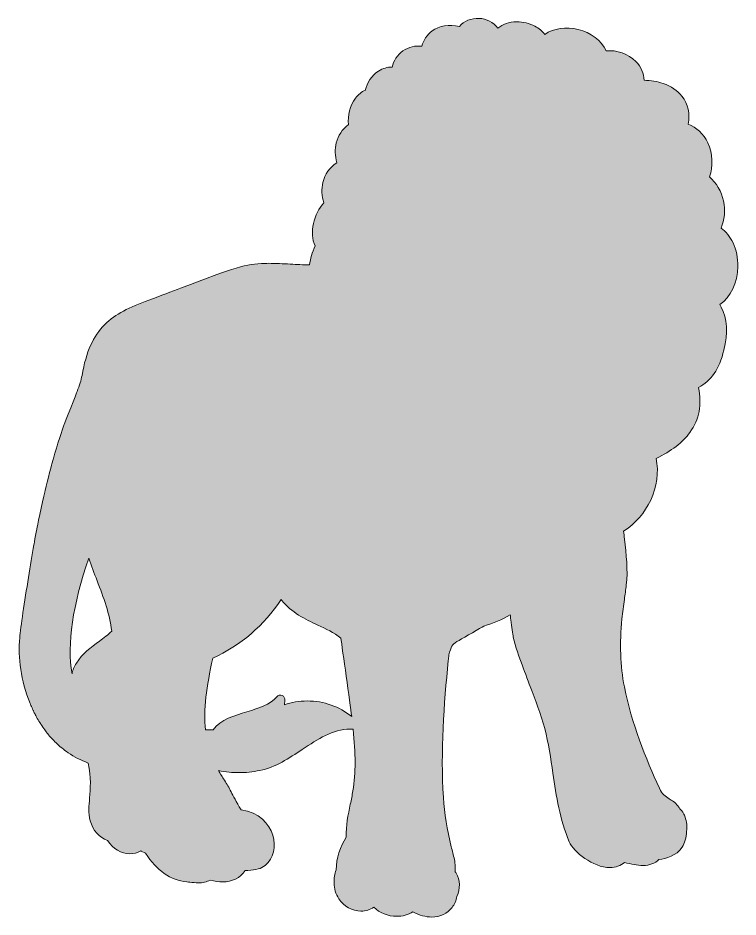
# Model space of a CAD drawing. Header units: inches. Extents: x -3.1 to 9.6, y -3.2 to 12.7.
# Drawn here: x 3.59 to 9.6, y -3.17 to 4.34 of the extents above; entities that cross this region are included whole.
import ezdxf

# ---------------------------------------------------------------- set-up
doc = ezdxf.new("R2010")
doc.units = ezdxf.units.IN
doc.header["$MEASUREMENT"] = 0
doc.layers.add('_U+0421_U+043B_U+043E_U+0439 1', color=7, linetype='Continuous')

# ---------------------------------------------------------------- blocks, each defined once
blk = doc.blocks.new('block 2')
at = {"layer": '_U+0421_U+043B_U+043E_U+0439 1'}
h = blk.add_hatch(color=25, dxfattribs=at)
h.dxf.hatch_style = 2
edge = h.paths.add_edge_path()
edge.add_spline(control_points=[(9.5956, 2.2613), (9.5969, 2.3323), (9.583, 2.4009), (9.5554, 2.4596), (9.531, 2.5114), (9.4967, 2.5535), (9.455, 2.5833), (9.4854, 2.6511), (9.4933, 2.7312), (9.4764, 2.8089), (9.459, 2.8887), (9.4165, 2.96), (9.3581, 3.0091), (9.3915, 3.0979), (9.3868, 3.2042), (9.3442, 3.294), (9.3088, 3.3685), (9.2509, 3.424), (9.1817, 3.4509), (9.1984, 3.5372), (9.1801, 3.6183), (9.1287, 3.6826), (9.0914, 3.7293), (9.0375, 3.7661), (8.9727, 3.789), (8.9237, 3.8064), (8.8692, 3.8156), (8.8129, 3.8161), (8.8131, 3.8723), (8.7894, 3.9274), (8.7445, 3.9726), (8.6795, 4.0379), (8.5839, 4.0715), (8.4973, 4.0617), (8.4547, 4.1493), (8.3692, 4.2153), (8.2624, 4.2414), (8.1612, 4.2661), (8.0605, 4.2501), (7.9838, 4.199), (7.9636, 4.2263), (7.936, 4.2496), (7.902, 4.2675), (7.8575, 4.2911), (7.8041, 4.3041), (7.7517, 4.3042), (7.7516, 4.3042), (7.7515, 4.3042), (7.7513, 4.3042), (7.6859, 4.3042), (7.6309, 4.2851), (7.5939, 4.2512), (7.5548, 4.3004), (7.499, 4.3301), (7.4364, 4.3331), (7.371, 4.3362), (7.3095, 4.31), (7.2717, 4.2647), (7.1844, 4.2844), (7.1046, 4.2716), (7.0447, 4.2279), (7.0015, 4.1964), (6.9712, 4.1508), (6.9587, 4.1005), (6.9039, 4.1077), (6.8484, 4.0943), (6.8014, 4.0613), (6.754, 4.0282), (6.7223, 3.9802), (6.7106, 3.9256), (6.6723, 3.9272), (6.6325, 3.916), (6.5961, 3.8926), (6.5404, 3.8567), (6.5001, 3.797), (6.4865, 3.7322), (6.4565, 3.7211), (6.4286, 3.6986), (6.4048, 3.6658), (6.3606, 3.6051), (6.3382, 3.52), (6.3455, 3.4462), (6.2944, 3.4069), (6.2598, 3.3548), (6.2448, 3.2943), (6.2319, 3.2425), (6.2335, 3.1855), (6.2492, 3.1278), (6.1896, 3.0882), (6.1497, 3.0323), (6.1333, 2.9643), (6.1201, 2.9099), (6.123, 2.8493), (6.141, 2.7943), (6.0586, 2.7047), (6.0146, 2.539), (6.0688, 2.4338), (6.0437, 2.3809), (6.0282, 2.3279), (6.0223, 2.2754), (5.9684, 2.2759), (5.9139, 2.2789), (5.8609, 2.2819), (5.8018, 2.2852), (5.7407, 2.2886), (5.6792, 2.2886), (5.669, 2.2886), (5.6588, 2.2885), (5.649, 2.2883), (5.4875, 2.2852), (5.4048, 2.254), (4.9455, 2.0812), (4.8687, 2.0523), (4.7818, 2.0196), (4.6819, 1.9823), (4.5157, 1.9202), (4.402, 1.8667), (4.3125, 1.7772), (4.2163, 1.681), (4.1578, 1.5504), (4.123, 1.3536), (4.1158, 1.3125), (4.1016, 1.27), (4.0822, 1.2195), (4.0822, 1.2195), (4.0822, 1.2195), (4.0822, 1.2195), (4.0813, 1.2173), (3.9752, 0.9448), (3.9752, 0.9446), (3.9738, 0.9409), (3.9252, 0.7972), (3.925, 0.7968), (3.9236, 0.7923), (3.8713, 0.6158), (3.8711, 0.6152), (3.8696, 0.6098), (3.8149, 0.395), (3.8147, 0.3943), (3.8131, 0.3878), (3.7515, 0.1007), (3.751, 0.0986), (3.7493, 0.0899), (3.7217, -0.0576), (3.7212, -0.0602), (3.706, -0.1455), (3.6908, -0.2363), (3.6758, -0.3333), (3.6447, -0.5272), (3.6105, -0.7527), (3.6035, -0.8346), (3.5888, -1.0047), (3.6111, -1.1901), (3.69, -1.3846), (3.6919, -1.3892), (3.7028, -1.4148), (3.7031, -1.4155), (3.705, -1.4199), (3.7171, -1.446), (3.7174, -1.4466), (3.7196, -1.4513), (3.7247, -1.4615), (3.7249, -1.4619), (3.7299, -1.472), (3.7352, -1.4822), (3.7407, -1.4924), (3.7408, -1.4926), (3.7592, -1.5252), (3.7595, -1.5257), (3.7625, -1.5306), (3.779, -1.5573), (3.779, -1.5573), (3.7893, -1.5732), (3.8002, -1.5892), (3.8118, -1.6049), (3.812, -1.6051), (3.8241, -1.6213), (3.8243, -1.6215), (3.8283, -1.6266), (3.8366, -1.637), (3.8367, -1.6371), (3.8578, -1.6632), (3.8809, -1.6887), (3.9062, -1.7132), (3.9062, -1.7132), (3.9064, -1.7133), (3.9064, -1.7133), (3.9369, -1.7427), (3.9706, -1.7705), (4.0078, -1.7959), (4.0078, -1.7959), (4.008, -1.796), (4.008, -1.796), (4.057, -1.8294), (4.1121, -1.8586), (4.1741, -1.8815), (4.2007, -2.0055), (4.193, -2.0942), (4.1862, -2.173), (4.1806, -2.2375), (4.1753, -2.2985), (4.1917, -2.3632), (4.2115, -2.4415), (4.2696, -2.5064), (4.3364, -2.5271), (4.3817, -2.5976), (4.4502, -2.6392), (4.5223, -2.6392), (4.5548, -2.6392), (4.5859, -2.6308), (4.6134, -2.6146), (4.6134, -2.6146), (4.6378, -2.6291), (4.6539, -2.6339), (4.7467, -2.7817), (4.8622, -2.8593), (4.9984, -2.8734), (5.0068, -2.8743), (5.0153, -2.8753), (5.0235, -2.8763), (5.0461, -2.879), (5.0695, -2.8817), (5.0929, -2.8817), (5.131, -2.8817), (5.1636, -2.8742), (5.1939, -2.8581), (5.2301, -2.8687), (5.2645, -2.8741), (5.2965, -2.8741), (5.3767, -2.8741), (5.4416, -2.8414), (5.4853, -2.7794), (5.4923, -2.7787), (5.499, -2.7781), (5.5053, -2.7775), (5.5801, -2.7707), (5.6142, -2.7675), (5.6524, -2.7355), (5.7207, -2.6781), (5.7451, -2.579), (5.7146, -2.4829), (5.6858, -2.3923), (5.6016, -2.2914), (5.4504, -2.2713), (5.4088, -2.2028), (5.3854, -2.1578), (5.3664, -2.1211), (5.3482, -2.086), (5.3339, -2.0583), (5.3116, -2.025), (5.2936, -1.9979), (5.2774, -1.9713), (5.2627, -1.9449), (5.3229, -1.9584), (5.382, -1.9619), (5.4271, -1.9619), (5.4882, -1.9619), (5.5505, -1.9557), (5.6071, -1.9439), (5.738, -1.9167), (5.8513, -1.8413), (5.9608, -1.7684), (6.0917, -1.6812), (6.2153, -1.5989), (6.3611, -1.5989), (6.369, -1.5989), (6.377, -1.5991), (6.385, -1.5996), (6.4063, -1.8056), (6.4088, -1.9588), (6.3834, -2.1144), (6.3774, -2.1514), (6.3695, -2.189), (6.3619, -2.2254), (6.3435, -2.3136), (6.3245, -2.4047), (6.3283, -2.4991), (6.275, -2.5793), (6.2454, -2.6767), (6.2446, -2.7726), (6.2295, -2.8071), (6.2237, -2.8459), (6.228, -2.8839), (6.227, -2.9301), (6.2397, -2.9751), (6.2657, -3.0145), (6.3076, -3.0779), (6.3785, -3.1173), (6.4507, -3.1173), (6.4891, -3.1173), (6.526, -3.1065), (6.5591, -3.0857), (6.6063, -3.1328), (6.6754, -3.161), (6.7478, -3.161), (6.7964, -3.161), (6.8432, -3.1485), (6.8847, -3.1246), (6.9371, -3.1522), (6.9909, -3.1668), (7.0414, -3.1668), (7.1123, -3.1668), (7.1727, -3.1385), (7.2115, -3.0871), (7.2313, -3.061), (7.2446, -3.0299), (7.2513, -2.995), (7.2802, -2.9327), (7.279, -2.8582), (7.2452, -2.7999), (7.2429, -2.7958), (7.2401, -2.792), (7.2371, -2.7885), (7.2372, -2.7841), (7.2373, -2.7797), (7.2375, -2.7752), (7.238, -2.7554), (7.2386, -2.7348), (7.2353, -2.7153), (7.2289, -2.6777), (7.2196, -2.6409), (7.2105, -2.6052), (7.2085, -2.5972), (7.2065, -2.5893), (7.2045, -2.5813), (7.1686, -2.4377), (7.147, -2.303), (7.1385, -2.1696), (7.1137, -1.7825), (7.1435, -1.3913), (7.1793, -1.0263), (7.1809, -1.0105), (7.1826, -0.995), (7.1847, -0.9797), (7.1866, -0.9716), (7.1885, -0.9635), (7.1907, -0.9555), (7.2063, -0.8982), (7.2184, -0.8868), (7.2693, -0.8577), (7.3144, -0.8318), (7.4521, -0.753), (7.4758, -0.7394), (7.5575, -0.7127), (7.6277, -0.6857), (7.6961, -0.6435), (7.6973, -0.6566), (7.6989, -0.6712), (7.7007, -0.6869), (7.7073, -0.7443), (7.7163, -0.806), (7.7215, -0.8306), (7.7395, -0.9138), (7.7689, -0.9929), (7.7973, -1.0693), (7.8021, -1.0821), (7.8456, -1.1983), (7.8626, -1.2423), (7.9066, -1.3566), (7.9521, -1.4747), (7.9838, -1.5942), (8.0162, -1.7162), (8.0348, -1.8434), (8.0528, -1.9665), (8.0806, -2.1564), (8.1094, -2.3529), (8.1892, -2.539), (8.2255, -2.6234), (8.3875, -2.7536), (8.5285, -2.7536), (8.5753, -2.7536), (8.6172, -2.7392), (8.651, -2.7116), (8.7029, -2.725), (8.7562, -2.7363), (8.8036, -2.7363), (8.8599, -2.7363), (8.9044, -2.7199), (8.9362, -2.6875), (8.9994, -2.6783), (9.0819, -2.6564), (9.1299, -2.5848), (9.1531, -2.5502), (9.1661, -2.503), (9.1671, -2.4522), (9.1731, -2.4125), (9.1693, -2.3711), (9.1548, -2.3329), (9.1515, -2.322), (9.1473, -2.3116), (9.1421, -2.3017), (9.1343, -2.2868), (9.1242, -2.2739), (9.1127, -2.2634), (9.1075, -2.2554), (9.102, -2.2477), (9.0961, -2.2403), (9.0725, -2.2104), (9.0457, -2.1939), (9.0221, -2.1793), (8.9905, -2.1597), (8.9631, -2.1428), (8.9406, -2.0926), (8.8293, -1.8442), (8.7075, -1.5494), (8.6486, -1.247), (8.6142, -1.0698), (8.6074, -0.8838), (8.6281, -0.6784), (8.6335, -0.6245), (8.6413, -0.5694), (8.6488, -0.5162), (8.6543, -0.4769), (8.66, -0.4363), (8.6648, -0.3962), (8.6794, -0.2732), (8.6645, -0.1404), (8.65, -0.0121), (8.6474, 0.0106), (8.645, 0.0325), (8.6427, 0.054), (8.7422, 0.1192), (8.8192, 0.2067), (8.8682, 0.3114), (8.9209, 0.4237), (8.9367, 0.5465), (8.9139, 0.6608), (9.0406, 0.7209), (9.1355, 0.7939), (9.1962, 0.8782), (9.2733, 0.9852), (9.2969, 1.1108), (9.2664, 1.2518), (9.3715, 1.3055), (9.4413, 1.4079), (9.479, 1.5637), (9.5138, 1.707), (9.5065, 1.8278), (9.4576, 1.9229), (9.4537, 1.9305), (9.4495, 1.9381), (9.4452, 1.9457), (9.5365, 2.0077), (9.5931, 2.1243), (9.5956, 2.2613)], knot_values=[0, 0, 0, 0, 1, 1, 1, 2, 2, 2, 3, 3, 3, 4, 4, 4, 5, 5, 5, 6, 6, 6, 7, 7, 7, 8, 8, 8, 9, 9, 9, 10, 10, 10, 11, 11, 11, 12, 12, 12, 13, 13, 13, 14, 14, 14, 15, 15, 15, 16, 16, 16, 17, 17, 17, 18, 18, 18, 19, 19, 19, 20, 20, 20, 21, 21, 21, 22, 22, 22, 23, 23, 23, 24, 24, 24, 25, 25, 25, 26, 26, 26, 27, 27, 27, 28, 28, 28, 29, 29, 29, 30, 30, 30, 31, 31, 31, 32, 32, 32, 33, 33, 33, 34, 34, 34, 35, 35, 35, 36, 36, 36, 37, 37, 37, 38, 38, 38, 39, 39, 39, 40, 40, 40, 41, 41, 41, 42, 42, 42, 43, 43, 43, 44, 44, 44, 45, 45, 45, 46, 46, 46, 47, 47, 47, 48, 48, 48, 49, 49, 49, 50, 50, 50, 51, 51, 51, 52, 52, 52, 53, 53, 53, 54, 54, 54, 55, 55, 55, 56, 56, 56, 57, 57, 57, 58, 58, 58, 59, 59, 59, 60, 60, 60, 61, 61, 61, 62, 62, 62, 63, 63, 63, 64, 64, 64, 65, 65, 65, 66, 66, 66, 67, 67, 67, 68, 68, 68, 69, 69, 69, 70, 70, 70, 71, 71, 71, 72, 72, 72, 73, 73, 73, 74, 74, 74, 75, 75, 75, 76, 76, 76, 77, 77, 77, 78, 78, 78, 79, 79, 79, 80, 80, 80, 81, 81, 81, 82, 82, 82, 83, 83, 83, 84, 84, 84, 85, 85, 85, 86, 86, 86, 87, 87, 87, 88, 88, 88, 89, 89, 89, 90, 90, 90, 91, 91, 91, 92, 92, 92, 93, 93, 93, 94, 94, 94, 95, 95, 95, 96, 96, 96, 97, 97, 97, 98, 98, 98, 99, 99, 99, 100, 100, 100, 101, 101, 101, 102, 102, 102, 103, 103, 103, 104, 104, 104, 105, 105, 105, 106, 106, 106, 107, 107, 107, 108, 108, 108, 109, 109, 109, 110, 110, 110, 111, 111, 111, 112, 112, 112, 113, 113, 113, 114, 114, 114, 115, 115, 115, 116, 116, 116, 117, 117, 117, 118, 118, 118, 119, 119, 119, 120, 120, 120, 121, 121, 121, 122, 122, 122, 123, 123, 123, 124, 124, 124, 125, 125, 125, 126, 126, 126, 127, 127, 127, 128, 128, 128, 129, 129, 129, 130, 130, 130, 131, 131, 131, 132, 132, 132, 133, 133, 133, 134, 134, 134, 135, 135, 135, 136, 136, 136, 137, 137, 137, 138, 138, 138, 139, 139, 139, 140, 140, 140, 141, 141, 141, 142, 142, 142, 143, 143, 143, 144, 144, 144, 145, 145, 145, 146, 146, 146, 147, 147, 147, 148, 148, 148, 148], degree=3, periodic=1)
edge = h.paths.add_edge_path()
edge.add_spline(control_points=[(4.0771, -1.0483), (4.0572, -1.0812), (4.0451, -1.1066), (4.0397, -1.138), (3.9979, -0.8862), (4.0446, -0.5628), (4.1796, -0.1717), (4.2007, -0.2361), (4.225, -0.299), (4.2487, -0.3605), (4.3031, -0.5015), (4.3546, -0.635), (4.371, -0.7821), (4.34, -0.8109), (4.3048, -0.8369), (4.2678, -0.8642), (4.1972, -0.9164), (4.1242, -0.9703), (4.0771, -1.0483)], knot_values=[0, 0, 0, 0, 1, 1, 1, 2, 2, 2, 3, 3, 3, 4, 4, 4, 5, 5, 5, 6, 6, 6, 6], degree=3, periodic=1)
edge = h.paths.add_edge_path()
edge.add_spline(control_points=[(6.0021, -1.3635), (5.936, -1.3635), (5.8711, -1.3747), (5.8113, -1.3962), (5.8113, -1.3962), (5.8156, -1.3571), (5.8156, -1.3571), (5.8175, -1.3405), (5.8082, -1.3246), (5.7928, -1.318), (5.7774, -1.3115), (5.7595, -1.3159), (5.7488, -1.3288), (5.6938, -1.3956), (5.5995, -1.4236), (5.4997, -1.4532), (5.3925, -1.4851), (5.2818, -1.5179), (5.2173, -1.6045), (5.1959, -1.604), (5.1747, -1.6044), (5.1534, -1.6057), (5.1351, -1.4345), (5.1628, -1.2465), (5.2137, -1.0061), (5.4452, -0.9022), (5.6454, -0.7306), (5.7839, -0.5179), (5.8741, -0.6297), (5.9833, -0.6806), (6.0894, -0.7301), (6.1581, -0.7621), (6.2233, -0.7925), (6.2833, -0.8385), (6.2959, -0.9301), (6.3592, -1.3793), (6.3731, -1.4942), (6.2724, -1.4105), (6.1404, -1.3635), (6.0021, -1.3635)], knot_values=[0, 0, 0, 0, 1, 1, 1, 2, 2, 2, 3, 3, 3, 4, 4, 4, 5, 5, 5, 6, 6, 6, 7, 7, 7, 8, 8, 8, 9, 9, 9, 10, 10, 10, 11, 11, 11, 12, 12, 12, 13, 13, 13, 13], degree=3, periodic=1)
at = {"layer": '_U+0421_U+043B_U+043E_U+0439 1', "lineweight": 0}
for points, knots in [([(9.5956, 2.2613), (9.5969, 2.3323), (9.583, 2.4009), (9.5554, 2.4596), (9.531, 2.5114), (9.4967, 2.5535), (9.455, 2.5833), (9.4854, 2.6511), (9.4933, 2.7312), (9.4764, 2.8089), (9.459, 2.8887), (9.4165, 2.96), (9.3581, 3.0091), (9.3915, 3.0979), (9.3868, 3.2042), (9.3442, 3.294), (9.3088, 3.3685), (9.2509, 3.424), (9.1817, 3.4509), (9.1984, 3.5372), (9.1801, 3.6183), (9.1287, 3.6826), (9.0914, 3.7293), (9.0375, 3.7661), (8.9727, 3.789), (8.9237, 3.8064), (8.8692, 3.8156), (8.8129, 3.8161), (8.8131, 3.8723), (8.7894, 3.9274), (8.7445, 3.9726), (8.6795, 4.0379), (8.5839, 4.0715), (8.4973, 4.0617), (8.4547, 4.1493), (8.3692, 4.2153), (8.2624, 4.2414), (8.1612, 4.2661), (8.0605, 4.2501), (7.9838, 4.199), (7.9636, 4.2263), (7.936, 4.2496), (7.902, 4.2675), (7.8575, 4.2911), (7.8041, 4.3041), (7.7517, 4.3042), (7.7516, 4.3042), (7.7515, 4.3042), (7.7513, 4.3042), (7.6859, 4.3042), (7.6309, 4.2851), (7.5939, 4.2512), (7.5548, 4.3004), (7.499, 4.3301), (7.4364, 4.3331), (7.371, 4.3362), (7.3095, 4.31), (7.2717, 4.2647), (7.1844, 4.2844), (7.1046, 4.2716), (7.0447, 4.2279), (7.0015, 4.1964), (6.9712, 4.1508), (6.9587, 4.1005), (6.9039, 4.1077), (6.8484, 4.0943), (6.8014, 4.0613), (6.754, 4.0282), (6.7223, 3.9802), (6.7106, 3.9256), (6.6723, 3.9272), (6.6325, 3.916), (6.5961, 3.8926), (6.5404, 3.8567), (6.5001, 3.797), (6.4865, 3.7322), (6.4565, 3.7211), (6.4286, 3.6986), (6.4048, 3.6658), (6.3606, 3.6051), (6.3382, 3.52), (6.3455, 3.4462), (6.2944, 3.4069), (6.2598, 3.3548), (6.2448, 3.2943), (6.2319, 3.2425), (6.2335, 3.1855), (6.2492, 3.1278), (6.1896, 3.0882), (6.1497, 3.0323), (6.1333, 2.9643), (6.1201, 2.9099), (6.123, 2.8493), (6.141, 2.7943), (6.0586, 2.7047), (6.0146, 2.539), (6.0688, 2.4338), (6.0437, 2.3809), (6.0282, 2.3279), (6.0223, 2.2754), (5.9684, 2.2759), (5.9139, 2.2789), (5.8609, 2.2819), (5.8018, 2.2852), (5.7407, 2.2886), (5.6792, 2.2886), (5.669, 2.2886), (5.6588, 2.2885), (5.649, 2.2883), (5.4875, 2.2852), (5.4048, 2.254), (4.9455, 2.0812), (4.8687, 2.0523), (4.7818, 2.0196), (4.6819, 1.9823), (4.5157, 1.9202), (4.402, 1.8667), (4.3125, 1.7772), (4.2163, 1.681), (4.1578, 1.5504), (4.123, 1.3536), (4.1158, 1.3125), (4.1016, 1.27), (4.0822, 1.2195), (4.0822, 1.2195), (4.0822, 1.2195), (4.0822, 1.2195), (4.0813, 1.2173), (3.9752, 0.9448), (3.9752, 0.9446), (3.9738, 0.9409), (3.9252, 0.7972), (3.925, 0.7968), (3.9236, 0.7923), (3.8713, 0.6158), (3.8711, 0.6152), (3.8696, 0.6098), (3.8149, 0.395), (3.8147, 0.3943), (3.8131, 0.3878), (3.7515, 0.1007), (3.751, 0.0986), (3.7493, 0.0899), (3.7217, -0.0576), (3.7212, -0.0602), (3.706, -0.1455), (3.6908, -0.2363), (3.6758, -0.3333), (3.6447, -0.5272), (3.6105, -0.7527), (3.6035, -0.8346), (3.5888, -1.0047), (3.6111, -1.1901), (3.69, -1.3846), (3.6919, -1.3892), (3.7028, -1.4148), (3.7031, -1.4155), (3.705, -1.4199), (3.7171, -1.446), (3.7174, -1.4466), (3.7196, -1.4513), (3.7247, -1.4615), (3.7249, -1.4619), (3.7299, -1.472), (3.7352, -1.4822), (3.7407, -1.4924), (3.7408, -1.4926), (3.7592, -1.5252), (3.7595, -1.5257), (3.7625, -1.5306), (3.779, -1.5573), (3.779, -1.5573), (3.7893, -1.5732), (3.8002, -1.5892), (3.8118, -1.6049), (3.812, -1.6051), (3.8241, -1.6213), (3.8243, -1.6215), (3.8283, -1.6266), (3.8366, -1.637), (3.8367, -1.6371), (3.8578, -1.6632), (3.8809, -1.6887), (3.9062, -1.7132), (3.9062, -1.7132), (3.9064, -1.7133), (3.9064, -1.7133), (3.9369, -1.7427), (3.9706, -1.7705), (4.0078, -1.7959), (4.0078, -1.7959), (4.008, -1.796), (4.008, -1.796), (4.057, -1.8294), (4.1121, -1.8586), (4.1741, -1.8815), (4.2007, -2.0055), (4.193, -2.0942), (4.1862, -2.173), (4.1806, -2.2375), (4.1753, -2.2985), (4.1917, -2.3632), (4.2115, -2.4415), (4.2696, -2.5064), (4.3364, -2.5271), (4.3817, -2.5976), (4.4502, -2.6392), (4.5223, -2.6392), (4.5548, -2.6392), (4.5859, -2.6308), (4.6134, -2.6146), (4.6134, -2.6146), (4.6378, -2.6291), (4.6539, -2.6339), (4.7467, -2.7817), (4.8622, -2.8593), (4.9984, -2.8734), (5.0068, -2.8743), (5.0153, -2.8753), (5.0235, -2.8763), (5.0461, -2.879), (5.0695, -2.8817), (5.0929, -2.8817), (5.131, -2.8817), (5.1636, -2.8742), (5.1939, -2.8581), (5.2301, -2.8687), (5.2645, -2.8741), (5.2965, -2.8741), (5.3767, -2.8741), (5.4416, -2.8414), (5.4853, -2.7794), (5.4923, -2.7787), (5.499, -2.7781), (5.5053, -2.7775), (5.5801, -2.7707), (5.6142, -2.7675), (5.6524, -2.7355), (5.7207, -2.6781), (5.7451, -2.579), (5.7146, -2.4829), (5.6858, -2.3923), (5.6016, -2.2914), (5.4504, -2.2713), (5.4088, -2.2028), (5.3854, -2.1578), (5.3664, -2.1211), (5.3482, -2.086), (5.3339, -2.0583), (5.3116, -2.025), (5.2936, -1.9979), (5.2774, -1.9713), (5.2627, -1.9449), (5.3229, -1.9584), (5.382, -1.9619), (5.4271, -1.9619), (5.4882, -1.9619), (5.5505, -1.9557), (5.6071, -1.9439), (5.738, -1.9167), (5.8513, -1.8413), (5.9608, -1.7684), (6.0917, -1.6812), (6.2153, -1.5989), (6.3611, -1.5989), (6.369, -1.5989), (6.377, -1.5991), (6.385, -1.5996), (6.4063, -1.8056), (6.4088, -1.9588), (6.3834, -2.1144), (6.3774, -2.1514), (6.3695, -2.189), (6.3619, -2.2254), (6.3435, -2.3136), (6.3245, -2.4047), (6.3283, -2.4991), (6.275, -2.5793), (6.2454, -2.6767), (6.2446, -2.7726), (6.2295, -2.8071), (6.2237, -2.8459), (6.228, -2.8839), (6.227, -2.9301), (6.2397, -2.9751), (6.2657, -3.0145), (6.3076, -3.0779), (6.3785, -3.1173), (6.4507, -3.1173), (6.4891, -3.1173), (6.526, -3.1065), (6.5591, -3.0857), (6.6063, -3.1328), (6.6754, -3.161), (6.7478, -3.161), (6.7964, -3.161), (6.8432, -3.1485), (6.8847, -3.1246), (6.9371, -3.1522), (6.9909, -3.1668), (7.0414, -3.1668), (7.1123, -3.1668), (7.1727, -3.1385), (7.2115, -3.0871), (7.2313, -3.061), (7.2446, -3.0299), (7.2513, -2.995), (7.2802, -2.9327), (7.279, -2.8582), (7.2452, -2.7999), (7.2429, -2.7958), (7.2401, -2.792), (7.2371, -2.7885), (7.2372, -2.7841), (7.2373, -2.7797), (7.2375, -2.7752), (7.238, -2.7554), (7.2386, -2.7348), (7.2353, -2.7153), (7.2289, -2.6777), (7.2196, -2.6409), (7.2105, -2.6052), (7.2085, -2.5972), (7.2065, -2.5893), (7.2045, -2.5813), (7.1686, -2.4377), (7.147, -2.303), (7.1385, -2.1696), (7.1137, -1.7825), (7.1435, -1.3913), (7.1793, -1.0263), (7.1809, -1.0105), (7.1826, -0.995), (7.1847, -0.9797), (7.1866, -0.9716), (7.1885, -0.9635), (7.1907, -0.9555), (7.2063, -0.8982), (7.2184, -0.8868), (7.2693, -0.8577), (7.3144, -0.8318), (7.4521, -0.753), (7.4758, -0.7394), (7.5575, -0.7127), (7.6277, -0.6857), (7.6961, -0.6435), (7.6973, -0.6566), (7.6989, -0.6712), (7.7007, -0.6869), (7.7073, -0.7443), (7.7163, -0.806), (7.7215, -0.8306), (7.7395, -0.9138), (7.7689, -0.9929), (7.7973, -1.0693), (7.8021, -1.0821), (7.8456, -1.1983), (7.8626, -1.2423), (7.9066, -1.3566), (7.9521, -1.4747), (7.9838, -1.5942), (8.0162, -1.7162), (8.0348, -1.8434), (8.0528, -1.9665), (8.0806, -2.1564), (8.1094, -2.3529), (8.1892, -2.539), (8.2255, -2.6234), (8.3875, -2.7536), (8.5285, -2.7536), (8.5753, -2.7536), (8.6172, -2.7392), (8.651, -2.7116), (8.7029, -2.725), (8.7562, -2.7363), (8.8036, -2.7363), (8.8599, -2.7363), (8.9044, -2.7199), (8.9362, -2.6875), (8.9994, -2.6783), (9.0819, -2.6564), (9.1299, -2.5848), (9.1531, -2.5502), (9.1661, -2.503), (9.1671, -2.4522), (9.1731, -2.4125), (9.1693, -2.3711), (9.1548, -2.3329), (9.1515, -2.322), (9.1473, -2.3116), (9.1421, -2.3017), (9.1343, -2.2868), (9.1242, -2.2739), (9.1127, -2.2634), (9.1075, -2.2554), (9.102, -2.2477), (9.0961, -2.2403), (9.0725, -2.2104), (9.0457, -2.1939), (9.0221, -2.1793), (8.9905, -2.1597), (8.9631, -2.1428), (8.9406, -2.0926), (8.8293, -1.8442), (8.7075, -1.5494), (8.6486, -1.247), (8.6142, -1.0698), (8.6074, -0.8838), (8.6281, -0.6784), (8.6335, -0.6245), (8.6413, -0.5694), (8.6488, -0.5162), (8.6543, -0.4769), (8.66, -0.4363), (8.6648, -0.3962), (8.6794, -0.2732), (8.6645, -0.1404), (8.65, -0.0121), (8.6474, 0.0106), (8.645, 0.0325), (8.6427, 0.054), (8.7422, 0.1192), (8.8192, 0.2067), (8.8682, 0.3114), (8.9209, 0.4237), (8.9367, 0.5465), (8.9139, 0.6608), (9.0406, 0.7209), (9.1355, 0.7939), (9.1962, 0.8782), (9.2733, 0.9852), (9.2969, 1.1108), (9.2664, 1.2518), (9.3715, 1.3055), (9.4413, 1.4079), (9.479, 1.5637), (9.5138, 1.707), (9.5065, 1.8278), (9.4576, 1.9229), (9.4537, 1.9305), (9.4495, 1.9381), (9.4452, 1.9457), (9.5365, 2.0077), (9.5931, 2.1243), (9.5956, 2.2613)], [0, 0, 0, 0, 1, 1, 1, 2, 2, 2, 3, 3, 3, 4, 4, 4, 5, 5, 5, 6, 6, 6, 7, 7, 7, 8, 8, 8, 9, 9, 9, 10, 10, 10, 11, 11, 11, 12, 12, 12, 13, 13, 13, 14, 14, 14, 15, 15, 15, 16, 16, 16, 17, 17, 17, 18, 18, 18, 19, 19, 19, 20, 20, 20, 21, 21, 21, 22, 22, 22, 23, 23, 23, 24, 24, 24, 25, 25, 25, 26, 26, 26, 27, 27, 27, 28, 28, 28, 29, 29, 29, 30, 30, 30, 31, 31, 31, 32, 32, 32, 33, 33, 33, 34, 34, 34, 35, 35, 35, 36, 36, 36, 37, 37, 37, 38, 38, 38, 39, 39, 39, 40, 40, 40, 41, 41, 41, 42, 42, 42, 43, 43, 43, 44, 44, 44, 45, 45, 45, 46, 46, 46, 47, 47, 47, 48, 48, 48, 49, 49, 49, 50, 50, 50, 51, 51, 51, 52, 52, 52, 53, 53, 53, 54, 54, 54, 55, 55, 55, 56, 56, 56, 57, 57, 57, 58, 58, 58, 59, 59, 59, 60, 60, 60, 61, 61, 61, 62, 62, 62, 63, 63, 63, 64, 64, 64, 65, 65, 65, 66, 66, 66, 67, 67, 67, 68, 68, 68, 69, 69, 69, 70, 70, 70, 71, 71, 71, 72, 72, 72, 73, 73, 73, 74, 74, 74, 75, 75, 75, 76, 76, 76, 77, 77, 77, 78, 78, 78, 79, 79, 79, 80, 80, 80, 81, 81, 81, 82, 82, 82, 83, 83, 83, 84, 84, 84, 85, 85, 85, 86, 86, 86, 87, 87, 87, 88, 88, 88, 89, 89, 89, 90, 90, 90, 91, 91, 91, 92, 92, 92, 93, 93, 93, 94, 94, 94, 95, 95, 95, 96, 96, 96, 97, 97, 97, 98, 98, 98, 99, 99, 99, 100, 100, 100, 101, 101, 101, 102, 102, 102, 103, 103, 103, 104, 104, 104, 105, 105, 105, 106, 106, 106, 107, 107, 107, 108, 108, 108, 109, 109, 109, 110, 110, 110, 111, 111, 111, 112, 112, 112, 113, 113, 113, 114, 114, 114, 115, 115, 115, 116, 116, 116, 117, 117, 117, 118, 118, 118, 119, 119, 119, 120, 120, 120, 121, 121, 121, 122, 122, 122, 123, 123, 123, 124, 124, 124, 125, 125, 125, 126, 126, 126, 127, 127, 127, 128, 128, 128, 129, 129, 129, 130, 130, 130, 131, 131, 131, 132, 132, 132, 133, 133, 133, 134, 134, 134, 135, 135, 135, 136, 136, 136, 137, 137, 137, 138, 138, 138, 139, 139, 139, 140, 140, 140, 141, 141, 141, 142, 142, 142, 143, 143, 143, 144, 144, 144, 145, 145, 145, 146, 146, 146, 147, 147, 147, 148, 148, 148, 148]), ([(4.0771, -1.0483), (4.0572, -1.0812), (4.0451, -1.1066), (4.0397, -1.138), (3.9979, -0.8862), (4.0446, -0.5628), (4.1796, -0.1717), (4.2007, -0.2361), (4.225, -0.299), (4.2487, -0.3605), (4.3031, -0.5015), (4.3546, -0.635), (4.371, -0.7821), (4.34, -0.8109), (4.3048, -0.8369), (4.2678, -0.8642), (4.1972, -0.9164), (4.1242, -0.9703), (4.0771, -1.0483)], [0, 0, 0, 0, 1, 1, 1, 2, 2, 2, 3, 3, 3, 4, 4, 4, 5, 5, 5, 6, 6, 6, 6]), ([(6.0021, -1.3635), (5.936, -1.3635), (5.8711, -1.3747), (5.8113, -1.3962), (5.8113, -1.3962), (5.8156, -1.3571), (5.8156, -1.3571), (5.8175, -1.3405), (5.8082, -1.3246), (5.7928, -1.318), (5.7774, -1.3115), (5.7595, -1.3159), (5.7488, -1.3288), (5.6938, -1.3956), (5.5995, -1.4236), (5.4997, -1.4532), (5.3925, -1.4851), (5.2818, -1.5179), (5.2173, -1.6045), (5.1959, -1.604), (5.1747, -1.6044), (5.1534, -1.6057), (5.1351, -1.4345), (5.1628, -1.2465), (5.2137, -1.0061), (5.4452, -0.9022), (5.6454, -0.7306), (5.7839, -0.5179), (5.8741, -0.6297), (5.9833, -0.6806), (6.0894, -0.7301), (6.1581, -0.7621), (6.2233, -0.7925), (6.2833, -0.8385), (6.2959, -0.9301), (6.3592, -1.3793), (6.3731, -1.4942), (6.2724, -1.4105), (6.1404, -1.3635), (6.0021, -1.3635)], [0, 0, 0, 0, 1, 1, 1, 2, 2, 2, 3, 3, 3, 4, 4, 4, 5, 5, 5, 6, 6, 6, 7, 7, 7, 8, 8, 8, 9, 9, 9, 10, 10, 10, 11, 11, 11, 12, 12, 12, 13, 13, 13, 13])]:
    blk.add_open_spline(points, degree=3, knots=knots, dxfattribs=at)

msp = doc.modelspace()

# ---------------------------------------------------------------- block references
at = {"layer": '_U+0421_U+043B_U+043E_U+0439 1'}
msp.add_blockref('block 2', (0, 0), dxfattribs=at)

doc.saveas('drawing.dxf')
